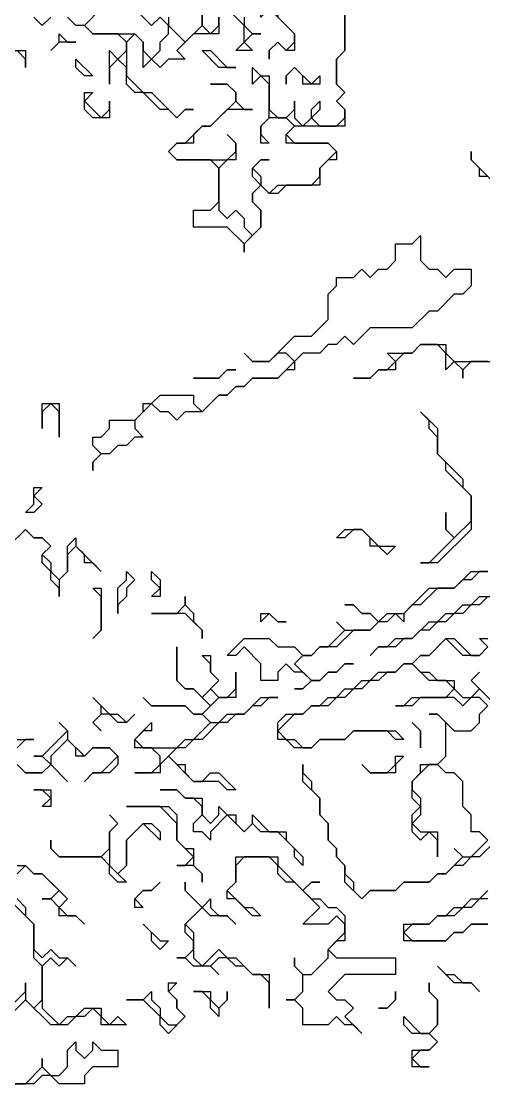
# Model space of a CAD drawing. Header units: metres. Extents: x 0 to 96.9, y 0 to 54.3.
# Drawn here: x 71.95 to 77.45, y 8.5 to 21.15 of the extents above; entities that cross this region are included whole.
import ezdxf

# ---------------------------------------------------------------- set-up
doc = ezdxf.new("R2010")
doc.units = ezdxf.units.M

msp = doc.modelspace()

# ---------------------------------------------------------------- linework, layer by layer
for points in [[(72.9, 21.3), (72.7, 21.1), (72.8, 21), (73.3, 21), (73.4, 20.9), (73.4, 20.8), (73.5, 20.7), (73.6, 20.8), (73.6, 20.9), (73.7, 21), (73.7, 21.1), (73.6, 21.2), (73.5, 21.1), (73.2, 21.4)], [(75.8, 21.4), (75.8, 20.8), (75.7, 20.7), (75.7, 20.4), (75.8, 20.3), (75.7, 20.2), (75.8, 20.1), (75.8, 19.9), (75.2, 19.9), (75.1, 19.8), (75.2, 19.7), (75.6, 19.7), (75.7, 19.6), (75.7, 19.5), (75.6, 19.5), (75.5, 19.4), (75.5, 19.2), (75.1, 19.2), (75, 19.1), (74.9, 19.1), (74.8, 19.2), (74.7, 19.1), (74.7, 19), (74.8, 18.9), (74.8, 18.7), (74.6, 18.5), (74.6, 18.4), (74.6, 18.5), (74.4, 18.7), (74, 18.7), (74, 18.9), (74.2, 18.9), (74.3, 19), (74.3, 19.4), (74.2, 19.5), (73.8, 19.5), (73.7, 19.6), (73.8, 19.7), (73.9, 19.7), (74.1, 19.9), (74.2, 19.9), (74.5, 20.2), (74.5, 20.3), (74.4, 20.4), (74.2, 20.4), (74.4, 20.4), (74.5, 20.3), (74.5, 20.2), (74.6, 20.1), (74.7, 20.1), (74.4, 20.1), (74.2, 19.9), (74.1, 19.9), (74, 19.8), (74, 19.7), (73.8, 19.7), (73.7, 19.6), (73.8, 19.5), (74.4, 19.5), (74.5, 19.6), (74.5, 19.7), (74.4, 19.8), (74.5, 19.7), (74.5, 19.5), (74.4, 19.5), (74.3, 19.4), (74.3, 18.9), (74.4, 18.8), (74.5, 18.9), (74.6, 18.8), (74.6, 18.7), (74.7, 18.6), (74.8, 18.7), (74.8, 18.9), (74.7, 19), (74.7, 19.1), (74.8, 19.2), (74.7, 19.3), (74.7, 19.4), (74.8, 19.5), (74.9, 19.5), (74.8, 19.5), (74.7, 19.4), (74.8, 19.3), (74.8, 19.2), (74.9, 19.1), (75, 19.2), (75.4, 19.2), (75.5, 19.3), (75.5, 19.4), (75.7, 19.6), (75.6, 19.7), (75.1, 19.7), (75.1, 19.8), (75.2, 19.9), (75.1, 20), (74.9, 20), (74.8, 19.9), (74.8, 19.8), (74.9, 19.7), (74.8, 19.7), (74.8, 19.9), (74.9, 20), (74.9, 20.4), (74.8, 20.5), (74.7, 20.4), (74.7, 20.6), (74.8, 20.5), (74.9, 20.5), (74.9, 20.1), (75, 20), (75.1, 20), (75.2, 20.1), (75.2, 20.2), (75.2, 20), (75.3, 19.9), (75.4, 20), (75.4, 20.1), (75.5, 20.2), (75.5, 20.1), (75.4, 20), (75.5, 19.9), (75.7, 19.9), (75.8, 20), (75.8, 20.1), (75.7, 20.2), (75.8, 20.3), (75.7, 20.4), (75.7, 20.7), (75.8, 20.8), (75.8, 21.3)], [(73.7, 21.2), (73.7, 21.1), (73.9, 20.9), (74.1, 21.1), (74.1, 21.3)], [(74.1, 21.3), (74.1, 21.1), (74.2, 21), (74.3, 21.1), (74.3, 21.2)], [(74.6, 21.2), (74.6, 21.1), (74.7, 21), (74.8, 21), (74.7, 21), (74.6, 20.9), (74.7, 20.8), (74.5, 20.8), (74.6, 20.9), (74.6, 21.1), (74.4, 21.3)], [(72.3, 21.2), (72.2, 21.1), (72.1, 21.2)], [(74.3, 21.2), (74.3, 21), (74, 21), (73.8, 20.8), (73.9, 20.7), (73.7, 20.7), (73.6, 20.6), (73.5, 20.7), (73.4, 20.6), (73.4, 20.9), (73.3, 21), (73.2, 20.9), (73.2, 20.5), (73.4, 20.3), (73.5, 20.3), (73.8, 20), (73.9, 20.1), (74, 20.1), (73.9, 20.1), (73.8, 20), (73.7, 20.1), (73.6, 20.1), (73.4, 20.3), (73.3, 20.3), (73.2, 20.4), (73.2, 20.6), (73.1, 20.7), (73, 20.6), (73, 20.4), (73, 20.8), (73.1, 20.7), (73.2, 20.8), (73.2, 20.9), (73.1, 21), (72.8, 21), (72.7, 21.1), (72.6, 21.1), (72.5, 21.2)], [(71.8, 20.8), (72, 20.8), (72, 20.6), (72, 20.7), (71.9, 20.8)], [(77.5, 17.1), (77.3, 17.1), (77.2, 17), (77.2, 16.9), (77.2, 17), (77.1, 17.1), (77, 17), (77, 17.2), (76.9, 17.3), (76.7, 17.3), (76.6, 17.2), (76.5, 17.2), (76.4, 17.1), (76.4, 17), (76.2, 17), (76.1, 16.9), (75.9, 16.9), (76.1, 16.9), (76.2, 17), (76.3, 17), (76.4, 17.1), (76.3, 17.2), (76.6, 17.2), (76.7, 17.3), (77, 17.3), (77, 17.2), (77.1, 17.1), (77.6, 17.1)], [(71.8, 14.9), (72, 15.1), (72.1, 15), (72.2, 15), (72.3, 14.9), (72.2, 14.8), (72.3, 14.7), (72.3, 14.6), (72.4, 14.5), (72.5, 14.6), (72.5, 14.9), (72.6, 15), (72.6, 14.9), (72.9, 14.6), (72.8, 14.7), (72.7, 14.7), (72.7, 14.8), (72.6, 14.9), (72.5, 14.8), (72.5, 14.6), (72.4, 14.5), (72.4, 14.3), (72.4, 14.4), (72.3, 14.5), (72.3, 14.6), (72.2, 14.7), (72.2, 14.8), (72.3, 14.9), (72.2, 15), (72.1, 15), (72, 15.1), (71.8, 14.9)], [(77.5, 14.6), (77.4, 14.6), (77.3, 14.5), (77.2, 14.5), (77.1, 14.4), (76.9, 14.4), (76.7, 14.2), (76.6, 14.2), (76.5, 14.1), (76.5, 14), (76.4, 14.1), (76.3, 14), (76.2, 14), (76.1, 13.9), (75.9, 13.9), (75.7, 13.7), (75.5, 13.7), (75.4, 13.6), (75.3, 13.6), (75.2, 13.5), (75.4, 13.3), (75.5, 13.3), (75.6, 13.4), (75.7, 13.4), (75.8, 13.5), (75.9, 13.5), (75.8, 13.5), (75.7, 13.4), (75.6, 13.4), (75.5, 13.3), (75.4, 13.3), (75.3, 13.2), (75.2, 13.2), (75.3, 13.2), (75.4, 13.3), (75.3, 13.4), (75.2, 13.4), (75.1, 13.5), (75, 13.4), (75, 13.3), (74.8, 13.3), (74.8, 13.5), (74.6, 13.7), (74.5, 13.6), (74.4, 13.6), (74.6, 13.8), (74.9, 13.8), (75, 13.7), (75.2, 13.7), (75.3, 13.6), (75.4, 13.6), (75.5, 13.7), (75.6, 13.7), (75.8, 13.9), (75.7, 14), (75.8, 13.9), (76.1, 13.9), (76.2, 14), (76.1, 14.1), (76, 14.1), (75.9, 14.2), (75.8, 14.2), (75.9, 14.2), (76, 14.1), (76.1, 14.1), (76.2, 14), (76.3, 14.1), (76.5, 14.1), (76.8, 14.4), (77.1, 14.4), (77.3, 14.6), (77.5, 14.6)], [(77.5, 14.3), (77.4, 14.2), (77.3, 14.2), (77.2, 14.1), (77.1, 14.1), (77, 14), (76.9, 14), (76.8, 13.9), (76.7, 13.9), (76.6, 13.8), (76.5, 13.8), (76.4, 13.7), (76.2, 13.7), (76.1, 13.6), (76.2, 13.7), (76.3, 13.7), (76.4, 13.8), (76.6, 13.8), (76.8, 14), (76.9, 14), (77, 14.1), (77.1, 14.1), (77.2, 14.2), (77.3, 14.2), (77.4, 14.3), (77.6, 14.3)], [(77.6, 11.4), (77.4, 11.2), (77.3, 11.2), (77.2, 11.1), (77.1, 11.1), (77, 11), (76.9, 11), (76.8, 10.9), (76.5, 10.9), (76.4, 10.8), (76.1, 10.8), (76, 10.7), (75.8, 10.9), (75.8, 11.1), (75.7, 11.2), (75.7, 11.3), (75.6, 11.4), (75.6, 11.6), (75.5, 11.7), (75.5, 11.9), (75.3, 12.1), (75.3, 12.3), (75.3, 12.2), (75.4, 12.1), (75.4, 12), (75.5, 11.9), (75.5, 11.7), (75.6, 11.6), (75.6, 11.4), (75.7, 11.3), (75.7, 11.2), (75.8, 11.1), (75.8, 11), (75.9, 10.9), (75.9, 10.8), (76, 10.7), (76.1, 10.8), (76.4, 10.8), (76.5, 10.9), (76.8, 10.9), (76.9, 11), (77, 11), (77.2, 11.2), (77.1, 11.3), (77.2, 11.2), (77.3, 11.2), (77.5, 11.4), (77.4, 11.5), (77.3, 11.5), (77.3, 11.7), (77.2, 11.8), (77.2, 12.1), (77.1, 12.2), (77, 12.2), (76.9, 12.3), (76.8, 12.3), (76.6, 12.1), (76.6, 12), (76.7, 11.9), (76.7, 11.7), (76.6, 11.6), (76.7, 11.5), (76.9, 11.5), (76.9, 11.2), (76.9, 11.4), (76.8, 11.5), (76.7, 11.4), (76.6, 11.5), (76.6, 11.7), (76.7, 11.8), (76.6, 11.9), (76.6, 12.1), (76.7, 12.2), (76.7, 12.3), (76.9, 12.3), (77, 12.4), (77, 12.8), (76.9, 12.9), (76.8, 12.9), (76.9, 12.9), (77.1, 12.7), (77.3, 12.7), (77.4, 12.8), (77.4, 12.9), (77.5, 13), (77.4, 13.1), (77.3, 13.1), (77.2, 13), (77.1, 13.1), (76.7, 13.1), (76.6, 13), (76.4, 13), (76.5, 13), (76.6, 13.1), (77, 13.1), (77.1, 13.2), (77, 13.3), (76.8, 13.3), (76.6, 13.5), (76.5, 13.5), (76.4, 13.4), (76.3, 13.4), (76.2, 13.3), (76.1, 13.3), (76, 13.2), (75.9, 13.2), (75.8, 13.1), (75.7, 13.1), (75.6, 13), (75.4, 13), (75.3, 12.9), (75.2, 12.9), (75, 12.7), (75.1, 12.6), (75.2, 12.6), (75.3, 12.5), (75.4, 12.5), (75.5, 12.6), (75.8, 12.6), (75.9, 12.7), (76.4, 12.7), (76.5, 12.6), (76.4, 12.6), (76.3, 12.7), (75.9, 12.7), (75.8, 12.6), (75.5, 12.6), (75.4, 12.5), (75.2, 12.5), (75.1, 12.6), (75, 12.6), (75, 12.8), (75.1, 12.9), (75.3, 12.9), (75.4, 13), (75.5, 13), (75.6, 13.1), (75.7, 13.1), (75.8, 13.2), (75.9, 13.2), (76, 13.3), (76.1, 13.3), (76.2, 13.4), (76.4, 13.4), (76.5, 13.5), (76.6, 13.5), (76.7, 13.6), (76.8, 13.6), (77, 13.8), (77.1, 13.8), (77.3, 13.6), (77.4, 13.6), (77.5, 13.7), (77.4, 13.8), (77.5, 13.8)], [(77.5, 13.7), (77.4, 13.6), (77.2, 13.6), (77, 13.8), (76.8, 13.6), (76.7, 13.6), (76.6, 13.5), (76.7, 13.4), (76.8, 13.4), (76.9, 13.3), (77.1, 13.3), (77.1, 13.2), (77.2, 13.1), (77.3, 13.1), (77.4, 13.2), (77.3, 13.3), (77.4, 13.4), (77.3, 13.3), (77.7, 12.9)], [(71.9, 12.3), (72, 12.2), (72.2, 12.2), (72.3, 12.3), (72.2, 12.4), (72.1, 12.4), (72.2, 12.4), (72.5, 12.7), (72.4, 12.8), (72.5, 12.7), (72.5, 12.6), (72.7, 12.4), (72.8, 12.5), (73, 12.5), (73.1, 12.4), (73.1, 12.3), (73, 12.2), (72.8, 12.2), (72.7, 12.1), (72.8, 12.2), (72.9, 12.2), (73.1, 12.4), (73, 12.5), (72.8, 12.5), (72.7, 12.4), (72.6, 12.4), (72.6, 12.5), (72.5, 12.6), (72.3, 12.4), (72.3, 12.3), (72.5, 12.1), (72.3, 12.3), (72.2, 12.2), (72, 12.2), (71.9, 12.3)], [(71.9, 12.6), (72.1, 12.6), (72, 12.6), (71.9, 12.5)], [(71.9, 11.1), (72, 11.1), (72.1, 11), (72.2, 11), (72.5, 10.7), (72.4, 10.6), (72.5, 10.5), (72.6, 10.5), (72.7, 10.4), (72.6, 10.5), (72.4, 10.5), (72.4, 10.6), (72.3, 10.7), (72.2, 10.7), (72.3, 10.7), (72.4, 10.8), (72.2, 11), (72.1, 11), (72, 11.1), (71.9, 11)], [(77.5, 10.4), (77.3, 10.4), (77.2, 10.3), (77.1, 10.3), (77, 10.2), (76.5, 10.2), (76.5, 10.4), (76.8, 10.4), (76.9, 10.5), (77, 10.5), (77.1, 10.6), (77.2, 10.6), (77.3, 10.7), (77.4, 10.7), (77.5, 10.8)], [(71.7, 9.3), (72, 9.6), (72, 9.7), (72, 9.5), (72.1, 9.4), (72.2, 9.5), (72.2, 9.9), (72.1, 10), (72.1, 10.4), (71.8, 10.7)], [(71.9, 10.7), (72, 10.6), (72, 10.5), (72.1, 10.4), (72.1, 10.1), (72.2, 10), (72.3, 10.1), (72.4, 10), (72.5, 10), (72.6, 9.9), (72.5, 10), (72.4, 9.9), (72.3, 10), (72.2, 9.9), (72.2, 9.4), (72.4, 9.2), (72.5, 9.3), (72.6, 9.3), (72.7, 9.4), (72.9, 9.4), (72.9, 9.3), (73, 9.2), (73.1, 9.3), (73.2, 9.2), (72.9, 9.2), (72.9, 9.3), (72.8, 9.4), (72.7, 9.3), (72.6, 9.3), (72.5, 9.2), (72.3, 9.2), (72, 9.5), (71.7, 9.2)], [(77.5, 10.7), (77.4, 10.7), (77.3, 10.6), (77.2, 10.6), (77.1, 10.5), (76.9, 10.5), (76.8, 10.4), (76.6, 10.4), (76.5, 10.3), (76.6, 10.2), (77, 10.2), (77.1, 10.3), (77.2, 10.3), (77.3, 10.4), (77.5, 10.4)], [(71.8, 8.5), (72, 8.5), (72.2, 8.7), (72.2, 8.8), (72.2, 8.7), (72.3, 8.6), (72.4, 8.6), (72.5, 8.7), (72.5, 8.9), (72.6, 9), (72.6, 8.9), (72.7, 8.8), (72.8, 8.9), (72.8, 9), (72.9, 8.9), (73.1, 8.9), (73.1, 8.7), (72.8, 8.7), (72.7, 8.6), (72.7, 8.5), (72.4, 8.5), (72.3, 8.6), (72.2, 8.6), (72.1, 8.5), (71.7, 8.5)]]:
    msp.add_lwpolyline(points)
for points in [[(74.9, 20.7), (74.9, 20.8), (75, 20.9), (75.1, 20.8), (75.2, 20.9), (75.2, 21), (74.9, 21.3), (74.8, 21.2), (74.8, 21.4), (74.9, 21.3), (75, 21.3), (75, 21.2), (75.2, 21), (75.2, 20.8), (75.1, 20.8), (75, 20.9), (74.9, 20.8)], [(72.3, 20.8), (72.4, 20.9), (72.4, 21), (72.5, 20.9), (72.6, 20.9), (72.4, 20.9)], [(74.3, 20.6), (74.1, 20.8), (74.2, 20.8), (74.4, 20.6), (74.5, 20.6)], [(72.7, 20.5), (72.6, 20.6), (72.6, 20.7), (72.8, 20.5)], [(75.1, 20.4), (75.1, 20.5), (75.2, 20.6), (75.4, 20.4), (75.5, 20.5), (75.5, 20.4), (75.3, 20.4), (75.3, 20.5), (75.2, 20.6), (75.1, 20.5)], [(72.8, 20), (72.7, 20.1), (72.7, 20.3), (72.8, 20.3), (72.7, 20.2), (72.9, 20), (73, 20.1), (73, 20.2), (73, 20)], [(77.6, 18.6), (77.6, 19.2), (77.5, 19.3), (77.4, 19.3), (77.4, 19.4), (77.3, 19.5), (77.3, 19.6), (77.3, 19.5), (77.6, 19.2), (77.6, 18.7), (77.7, 18.6), (78, 18.6)], [(72.8, 15.8), (72.8, 15.9), (72.9, 16), (72.8, 16.1), (72.8, 16.2), (72.9, 16.2), (73, 16.3), (73, 16.4), (73.3, 16.4), (73.4, 16.5), (73.4, 16.6), (73.5, 16.6), (73.6, 16.7), (74, 16.7), (74, 16.6), (74.1, 16.5), (74.3, 16.7), (74.4, 16.7), (74.5, 16.8), (74.6, 16.8), (74.7, 16.9), (75, 16.9), (75.2, 17.1), (75.1, 17.2), (75, 17.2), (74.9, 17.1), (74.7, 17.1), (74.6, 17.2), (74.7, 17.1), (74.9, 17.1), (75.2, 17.4), (75.4, 17.4), (75.6, 17.6), (75.6, 17.9), (75.7, 18), (75.7, 18.1), (75.9, 18.1), (76, 18.2), (76.1, 18.1), (76.2, 18.2), (76.3, 18.2), (76.4, 18.3), (76.4, 18.5), (76.6, 18.5), (76.7, 18.6), (76.7, 18.3), (76.8, 18.2), (76.9, 18.2), (77, 18.1), (77.1, 18.2), (77.3, 18.2), (77.3, 18), (77.2, 17.9), (77.1, 17.9), (76.9, 17.7), (76.8, 17.7), (76.6, 17.5), (76.1, 17.5), (75.9, 17.3), (75.8, 17.4), (75.7, 17.3), (75.6, 17.3), (75.5, 17.2), (75.3, 17.2), (75.2, 17.1), (75.2, 17), (75.1, 17), (75, 16.9), (74.7, 16.9), (74.6, 16.8), (74.5, 16.8), (74.4, 16.7), (74.3, 16.7), (74.1, 16.5), (73.9, 16.5), (73.8, 16.4), (73.7, 16.5), (73.6, 16.5), (73.5, 16.6), (73.3, 16.4), (73.3, 16.3), (73.4, 16.2), (73.3, 16.2), (73.2, 16.1), (73.1, 16.1), (73, 16), (72.9, 16), (72.8, 15.9)], [(74, 16.9), (74.3, 16.9), (74.4, 17), (74.5, 17), (74.4, 17), (74.3, 16.9)], [(72.4, 16.2), (72.4, 16.5), (72.3, 16.6), (72.2, 16.5), (72.2, 16.3), (72.2, 16.6), (72.4, 16.6)], [(76.7, 14.7), (76.8, 14.7), (77.1, 15), (77, 15.1), (77, 15.3), (77, 15.1), (77.1, 15), (77.3, 15.2), (77.3, 15.5), (77, 15.8), (77, 15.9), (76.9, 16), (76.9, 16.2), (76.8, 16.3), (76.8, 16.4), (76.7, 16.5), (76.9, 16.3), (76.9, 16), (77.2, 15.7), (77.2, 15.6), (77.3, 15.5), (77.3, 15.1), (76.9, 14.7)], [(72, 15.3), (72.1, 15.4), (72.1, 15.6), (72.2, 15.6), (72.1, 15.5), (72.2, 15.4), (72.1, 15.3)], [(76.3, 14.8), (76.2, 14.9), (76.1, 14.9), (76.1, 15), (76, 15.1), (75.9, 15.1), (75.8, 15), (75.7, 15), (75.8, 15.1), (76, 15.1), (76.2, 14.9), (76.4, 14.9)], [(73.1, 14.1), (73.1, 14.4), (73.2, 14.5), (73.2, 14.6), (73.3, 14.5), (73.2, 14.4), (73.2, 14.3), (73.1, 14.2)], [(73.5, 14.3), (73.6, 14.4), (73.5, 14.5), (73.5, 14.6), (73.6, 14.5), (73.6, 14.3)], [(72.8, 13.8), (72.9, 13.9), (72.9, 14.3), (72.8, 14.4), (72.9, 14.4), (72.9, 13.9)], [(74.1, 13.8), (74.1, 13.9), (73.9, 14.1), (73.5, 14.1), (73.8, 14.1), (73.9, 14.2), (73.9, 14.3), (73.9, 14.2), (74, 14.1), (74, 14), (74.1, 13.9)], [(74.8, 14), (74.8, 14.1), (74.9, 14.1), (75, 14), (75.1, 14), (75, 14), (74.9, 14.1)], [(74.4, 12), (74.3, 12.1), (74, 12.1), (73.7, 12.4), (73.6, 12.3), (73.6, 12.2), (73.3, 12.2), (73.5, 12.2), (73.6, 12.3), (73.6, 12.4), (73.5, 12.5), (73.3, 12.5), (73.3, 12.6), (73.5, 12.8), (73.5, 12.7), (73.4, 12.7), (73.3, 12.6), (73.4, 12.5), (73.8, 12.5), (73.9, 12.6), (74, 12.6), (74.2, 12.8), (74.1, 12.9), (74, 12.9), (73.9, 13), (73.5, 13), (73.4, 13.1), (73.5, 13), (73.9, 13), (74, 12.9), (74.1, 12.9), (74.2, 13), (74, 13.2), (73.9, 13.2), (73.8, 13.3), (73.8, 13.7), (73.8, 13.3), (73.9, 13.2), (74, 13.2), (74.1, 13.1), (74.3, 13.3), (74.2, 13.4), (74.2, 13.5), (74.1, 13.6), (74.2, 13.6), (74.2, 13.4), (74.3, 13.3), (74.2, 13.2), (74.3, 13.1), (74.4, 13.1), (74.5, 13.2), (74.5, 13.4), (74.5, 13.1), (74.3, 13.1), (74.1, 12.9), (74.2, 12.8), (74.3, 12.8), (74.4, 12.9), (74.6, 12.9), (74.8, 13.1), (75, 13.1), (74.9, 13.1), (74.8, 13), (74.7, 13), (74.6, 12.9), (74.5, 12.9), (74.4, 12.8), (74.3, 12.8), (74.1, 12.6), (74, 12.6), (73.9, 12.5), (73.8, 12.5), (73.7, 12.4), (73.8, 12.3), (73.9, 12.3), (73.9, 12.2), (74, 12.1), (74.1, 12.1), (74.2, 12.2), (74.3, 12.2), (74.5, 12)], [(72.9, 12.7), (72.8, 12.8), (72.9, 12.9), (72.9, 13), (72.8, 13.1), (73, 12.9), (73.1, 12.9), (73.2, 12.8), (73.3, 12.9), (73.2, 12.8), (73.1, 12.8), (73, 12.9), (72.9, 12.9), (72.8, 12.8)], [(76.7, 12.5), (76.7, 12.7), (76.6, 12.8), (76.7, 12.7)], [(76.1, 12.2), (76, 12.3), (76.1, 12.2), (76.3, 12.2), (76.4, 12.3), (76.4, 12.4), (76.5, 12.4), (76.4, 12.3), (76.4, 12.2)], [(72.2, 11.8), (72.3, 11.9), (72.2, 12), (72.1, 12), (72.3, 12), (72.3, 11.8)], [(75.3, 11.1), (75.2, 11.2), (75.2, 11.3), (75, 11.5), (74.8, 11.5), (74.7, 11.6), (74.6, 11.5), (74.4, 11.7), (74.2, 11.5), (74.2, 11.4), (74.1, 11.5), (74, 11.5), (74, 11.6), (74.1, 11.7), (74.1, 11.8), (74, 11.9), (73.9, 11.9), (73.8, 12), (73.6, 12), (73.8, 12), (73.9, 11.9), (74.1, 11.9), (74.1, 11.7), (74.2, 11.6), (74.3, 11.7), (74.3, 11.8), (74.4, 11.7), (74.5, 11.7), (74.5, 11.6), (74.6, 11.5), (74.7, 11.6), (74.7, 11.7), (74.9, 11.5), (75.1, 11.5), (75.1, 11.4), (75.3, 11.2)], [(74.1, 10.9), (74.1, 11), (74, 11.1), (73.8, 11.1), (73.9, 11.1), (74, 11.2), (73.8, 11.4), (73.8, 11.6), (73.6, 11.8), (73.2, 11.8), (73.7, 11.8), (73.8, 11.7), (73.8, 11.4), (73.9, 11.3), (74, 11.3), (74, 11.1), (74.1, 11)], [(73.1, 10.9), (73, 11), (73, 11.1), (72.9, 11.2), (72.4, 11.2), (72.3, 11.3), (72.3, 11.4), (72.3, 11.3), (72.4, 11.2), (72.9, 11.2), (73, 11.3), (73, 11.5), (73.1, 11.6), (73, 11.7), (73.1, 11.6), (73, 11.5), (73, 11.1), (73.1, 11), (73.2, 11.1), (73.2, 11.4), (73.4, 11.6), (73.5, 11.6), (73.6, 11.5), (73.6, 11.4), (73.4, 11.6), (73.2, 11.4), (73.2, 11.1), (73.1, 11), (73.2, 10.9)], [(76, 9.1), (75.9, 9.2), (75.8, 9.2), (75.7, 9.3), (75.6, 9.2), (75.3, 9.2), (75.3, 9.4), (75.2, 9.5), (75.1, 9.5), (75.2, 9.5), (75.3, 9.6), (75.3, 9.8), (75.2, 9.9), (75.2, 10), (75.2, 9.9), (75.3, 9.8), (75.4, 9.8), (75.6, 10), (75.6, 10.1), (75.8, 10.3), (75.8, 10.4), (75.7, 10.5), (75.6, 10.4), (75.3, 10.4), (75.5, 10.6), (75.2, 10.9), (75.1, 10.9), (75, 11), (75, 11.1), (74.9, 11.2), (74.6, 11.2), (74.5, 11.1), (74.5, 10.9), (74.4, 10.8), (74.6, 10.6), (74.7, 10.6), (74.8, 10.5), (74.7, 10.5), (74.5, 10.7), (74.4, 10.7), (74.4, 10.8), (74.5, 10.9), (74.5, 11.2), (75, 11.2), (75, 11.1), (75.3, 10.8), (75.4, 10.9), (75.5, 10.9), (75.4, 10.9), (75.3, 10.8), (75.4, 10.7), (75.5, 10.7), (75.6, 10.6), (75.7, 10.6), (75.8, 10.5), (75.8, 10.2), (75.7, 10.2), (75.6, 10.1), (75.7, 10), (76.4, 10), (76.4, 9.8), (75.8, 9.8), (75.6, 9.6), (75.7, 9.5), (75.8, 9.5), (75.9, 9.4), (75.8, 9.3)], [(73.3, 10.6), (73.3, 10.7), (73.4, 10.8), (73.5, 10.8), (73.6, 10.9), (73.5, 10.8), (73.4, 10.8), (73.3, 10.7), (73.4, 10.6)], [(74.9, 9.4), (74.9, 9.7), (74.8, 9.8), (74.7, 9.8), (74.6, 9.9), (74.5, 9.9), (74.4, 10), (74.3, 10), (74.2, 9.9), (74.3, 9.8), (74.2, 9.9), (74, 9.9), (73.9, 10), (73.8, 10), (73.9, 10), (74, 10.1), (74, 10.2), (73.9, 10.3), (73.9, 10.4), (74.1, 10.6), (73.9, 10.8), (73.9, 10.9), (73.9, 10.8), (74.1, 10.6), (74.2, 10.7), (74.2, 10.6), (74.3, 10.5), (74.4, 10.5), (74.5, 10.4), (74.4, 10.5), (74.2, 10.5), (74.1, 10.6), (73.9, 10.4), (74, 10.3), (74, 10), (74.1, 9.9), (74.3, 10.1), (74.4, 10), (74.5, 10), (74.7, 9.8), (74.9, 9.8)], [(73.6, 10.1), (73.5, 10.2), (73.5, 10.3), (73.4, 10.4), (73.6, 10.2), (73.7, 10.2)], [(77.4, 9.6), (77.3, 9.7), (77.1, 9.7), (76.9, 9.9), (77, 9.8), (77.1, 9.8), (77.2, 9.7), (77.3, 9.7)], [(73.7, 9.1), (73.6, 9.2), (73.6, 9.3), (73.4, 9.5), (73.2, 9.5), (73.4, 9.5), (73.5, 9.6), (73.5, 9.5), (73.6, 9.4), (73.6, 9.3), (73.7, 9.2), (73.8, 9.2), (73.9, 9.3), (73.8, 9.4), (73.8, 9.5), (73.7, 9.6), (73.7, 9.7), (73.8, 9.7), (73.7, 9.6), (73.8, 9.5), (73.8, 9.4), (73.9, 9.3)], [(76.6, 8.7), (76.6, 8.9), (76.8, 8.9), (76.9, 9), (76.8, 9.1), (76.6, 9.1), (76.5, 9.2), (76.5, 9.3), (76.7, 9.1), (76.8, 9.1), (76.9, 9.2), (76.9, 9.5), (76.8, 9.6), (76.8, 9.7), (76.8, 9.6), (76.9, 9.5), (76.9, 9.2), (76.8, 9.1), (76.9, 9), (76.8, 8.9), (76.7, 8.9), (76.6, 8.8), (76.7, 8.7), (76.8, 8.7)], [(74.3, 9.3), (74.2, 9.4), (74.2, 9.5), (74.1, 9.6), (74, 9.6), (74.2, 9.6), (74.2, 9.5), (74.3, 9.4), (74.4, 9.5), (74.4, 9.6), (74.4, 9.5), (74.3, 9.4)], [(76.2, 9.4), (76.3, 9.4), (76.4, 9.5), (76.4, 9.6), (76.4, 9.5), (76.3, 9.4)]]:
    msp.add_lwpolyline(points, close=True)

doc.saveas('drawing.dxf')
